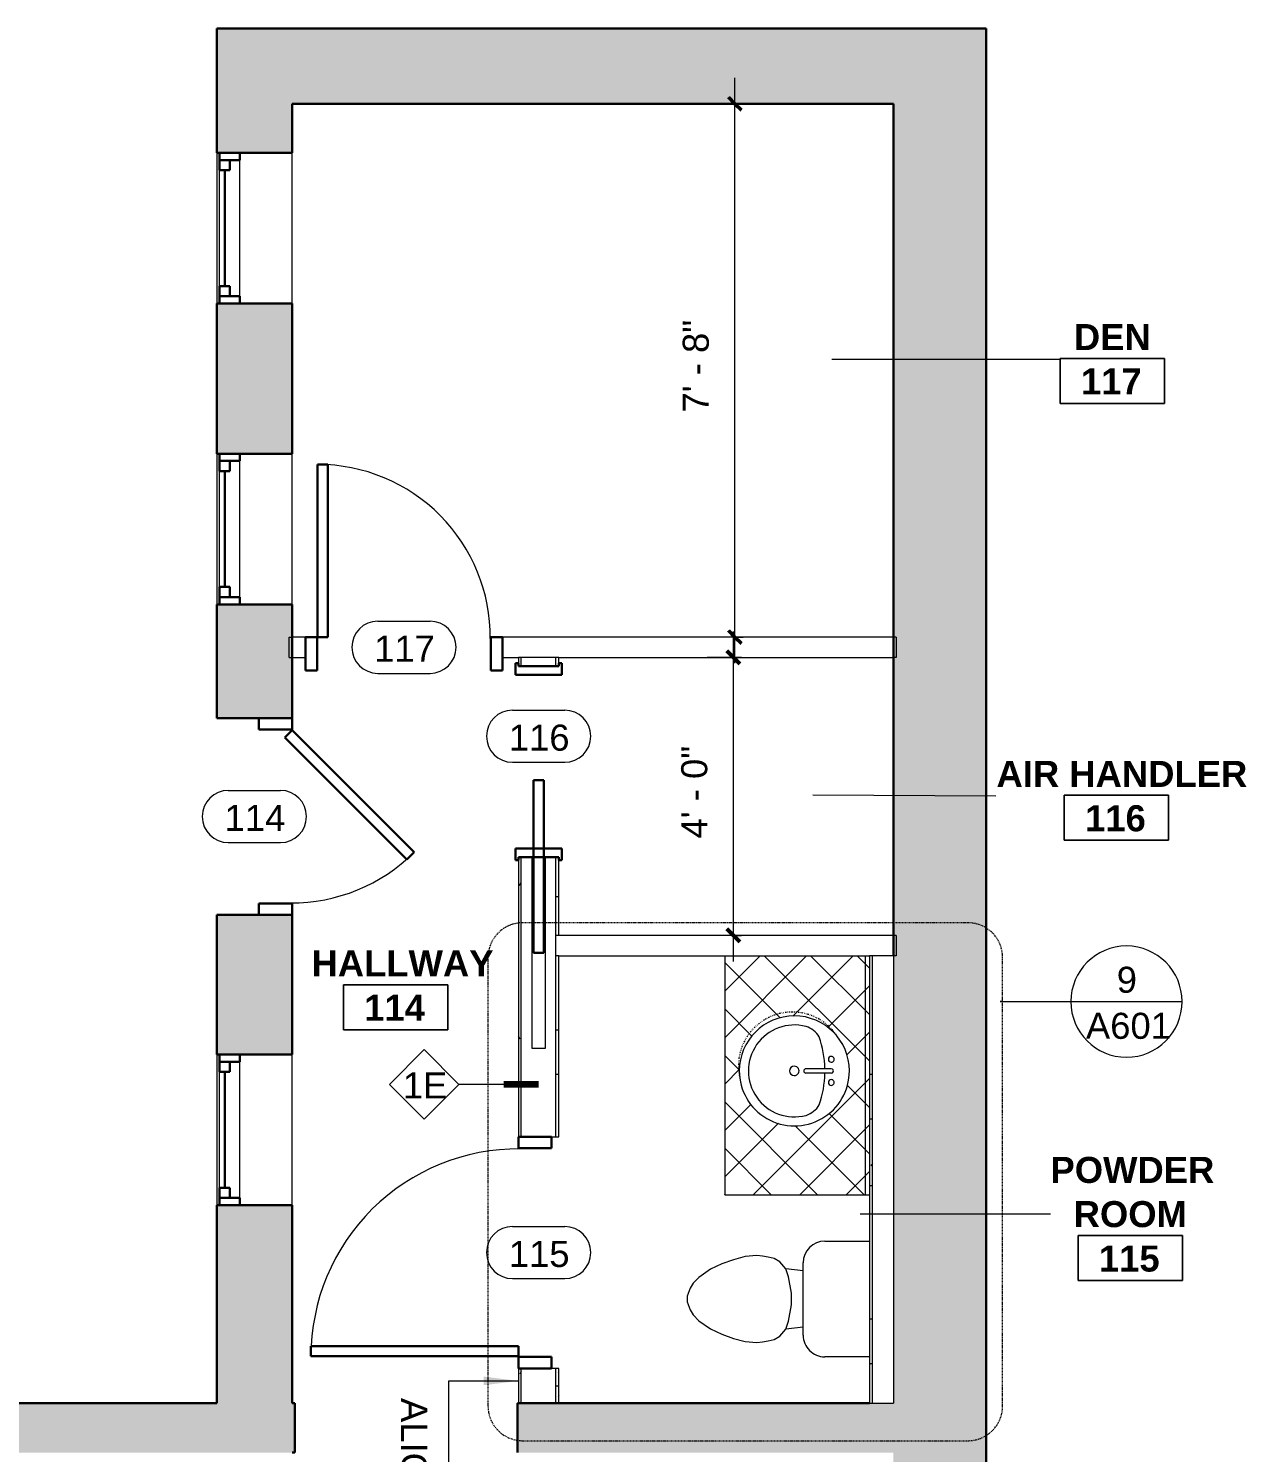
# Model space of a CAD drawing. Header units: inches. Extents: x -545 to 1083, y -2066 to -269.
# Drawn here: x 849.6 to 1059.9, y -1670.4 to -1424.6 of the extents above; entities that cross this region are included whole.
import ezdxf

# ---------------------------------------------------------------- set-up
doc = ezdxf.new("R2010")
doc.units = ezdxf.units.IN
doc.header["$MEASUREMENT"] = 0
doc.linetypes.add('Dash Dot 3_16_', pattern=[0.3125, 0.1875, -0.0625, 0, -0.0625])
doc.linetypes.add('Dash dot dot', pattern=[0.8125, 0.25, -0.1875, 0, -0.1875, 0, -0.1875])
for name, color, linetype, lineweight in [('A-ANNO-DIMS', 211, 'Continuous', 9), ('A-ANNO-DIMS-48', 211, 'Continuous', 9), ('A-ANNO-NOTE', 131, 'Continuous', 9), ('A-ANNO-SYMB', 150, 'Continuous', 9), ('A-AREA-IDEN', 2, 'Continuous', 9), ('A-DOOR', 31, 'Continuous', 18), ('A-DOOR-FRAM', 31, 'Continuous', 30), ('A-DOOR-IDEN', 31, 'Continuous', 9), ('A-GLAZ', 151, 'Continuous', 18), ('A-WALL', 113, 'Continuous', 18), ('A-WALL-IDEN', 211, 'Continuous', 9), ('A-WALL-PATT', 111, 'Continuous', 18), ('I-WALL', 2, 'Continuous', 18), ('P-SANR-FIXT', 6, 'Continuous', 9), ('Q-CASE', 31, 'Continuous', 9)]:
    doc.layers.add(name, color=color, linetype=linetype, lineweight=lineweight)
doc.styles.add('Swis721 Lt BT', font='swissl.ttf', dxfattribs={"height": 4.5})
doc.styles.add('Swis721 Lt BT_2', font='swissl.ttf', dxfattribs={"height": 0.09375})
doc.styles.add('Swis721 Lt BT_B', font='', dxfattribs={"height": 4.5})
doc.styles.get('Swis721 Lt BT_B').set_extended_font_data('Swis721 Lt BT', bold=True)
doc.dimstyles.new('OTJ_-_3_32__Linear__1_2__Tolerance', dxfattribs={"dimscale": 12, "dimtxt": 4.748918, "dimasz": 0.1875, "dimexe": 0.375, "dimexo": 0.25, "dimgap": 0.25, "dimtad": 1, "dimdec": 1, "dimrnd": 0.5, "dimzin": 3, "dimdsep": 46, "dimlunit": 4, "dimtxsty": 'Swis721 Lt BT', "dimblk1": 'OBLIQUE', "dimblk2": 'OBLIQUE', "dimsah": 1, "dimcen": 0.09, "dimdle": 0.375, "dimazin": 0, "dimtfac": 1, "dimtdec": 4, "dimtix": 1, "dimtmove": 0, "dimatfit": 3, "dimfxl": 1, "dimtvp": 1, "dimfrac": 2, "dimtolj": 1, "dimtzin": 0, "dimarcsym": 2})
pattern_1 = [(0, (0, 0), (15.36, 3.84), [0.634, -10.886, 0.634, -10.886, -61.44]), (0, (0, 0), (15.36, 3.84), [-23.04, 0.634, -22.406, 0.634, -10.886, -26.88]), (0, (0, 0), (15.36, 3.84), [-57.6, 0.634, -7.046, 0.634, -18.566]), (120, (5.76, 1.92), (-11.0055376, 11.38215), [0.634, -10.886, 0.634, -10.886, -61.44]), (120, (5.76, 1.92), (-11.0055376, 11.38215), [-23.04, 0.634, -22.406, 0.634, -10.886, -26.88]), (120, (5.76, 1.92), (-11.0055376, 11.38215), [-57.6, 0.634, -7.046, 0.634, -18.566]), (240, (7.68, 9.6), (-4.3544624, -15.22215), [0.634, -10.886, 0.634, -10.886, -61.44]), (240, (7.68, 9.6), (-4.3544624, -15.22215), [-23.04, 0.634, -22.406, 0.634, -10.886, -26.88]), (240, (7.68, 9.6), (-4.3544624, -15.22215), [-57.6, 0.634, -7.046, 0.634, -18.566])]

# ---------------------------------------------------------------- blocks, each defined once
blk = doc.blocks.new('Single Flush - D1 2_6_ X 8_ - NOT FR-6103073-1ST FLOOR - CONSTRUCTION')
at = {"layer": 'A-DOOR', "color": 8, "lineweight": 30}
for p, q in [((-7.41, -26.34), (13.67, -5.26)), ((14.91, -6.5), (-6.17, -27.58)), ((13.67, -5.26), (14.91, -6.5)), ((-6.17, -27.58), (-7.41, -26.34))]:
    blk.add_line(p, q, dxfattribs=at)
at = {"layer": 'A-DOOR', "lineweight": 9}
blk.add_arc((14.91, -6.5), 29.81, 179.5, 225, dxfattribs=at)
at = {"layer": 'A-DOOR-FRAM', "color": 8}
for p, q in [((-17, -0.75), (-17, -6.5)), ((-17, -0.75), (-15, -0.75)), ((-15, -0.75), (-15, -6.5)), ((15, -0.75), (15, -6.5)), ((15, -0.75), (17, -0.75)), ((17, -0.75), (17, -6.5)), ((-17, -6.5), (-15, -6.5)), ((15, -6.5), (17, -6.5))]:
    blk.add_line(p, q, dxfattribs=at)
blk = doc.blocks.new('Window-Double-Hung - 26_ x 52_-5130561-1ST FLOOR - CONSTRUCTION')
at = {"layer": 'A-GLAZ', "color": 8, "lineweight": 30}
for p, q in [((-13, 6.5), (-13, -6.5)), ((-13, 6), (-10, 6)), ((-11.75, 6), (-11.75, 2.5)), ((-10, 6), (-10, 4.25)), ((-10, 5.125), (10, 5.125)), ((10, 6), (13, 6)), ((10, 6), (10, 4.25)), ((11.75, 6), (11.75, 2.5)), ((13, -6.5), (13, 6.5)), ((-13, 2.5), (-11.75, 2.5)), ((-11.75, 4.25), (-10, 4.25)), ((11.75, 4.25), (10, 4.25)), ((11.75, 2.5), (13, 2.5))]:
    blk.add_line(p, q, dxfattribs=at)
at = {"layer": 'A-GLAZ'}
for p, q in [((13, 6.5), (-13, 6.5)), ((-13, -6.5), (13, -6.5))]:
    blk.add_line(p, q, dxfattribs=at)
at = {"layer": 'A-GLAZ', "lineweight": 9}
for p, q in [((-10, 6), (10, 6)), ((-11.75, 2.5), (11.75, 2.5))]:
    blk.add_line(p, q, dxfattribs=at)
blk = doc.blocks.new('Single Flush - D1 3_ X 8_  - NOT FR-6103129-1ST FLOOR - CONSTRUCTION')
at = {"layer": 'A-DOOR', "lineweight": 30}
for p, q in [((16.15625, -3.5), (17.90625, -3.5)), ((16.15625, -39.3125), (16.15625, -3.5)), ((17.90625, -3.5), (17.90625, -39.3125)), ((17.90625, -39.3125), (16.15625, -39.3125))]:
    blk.add_line(p, q, dxfattribs=at)
at = {"layer": 'A-DOOR', "lineweight": 9}
blk.add_arc((17.90625, -3.5), 35.8125, 179.5, 270, dxfattribs=at)
at = {"layer": 'A-DOOR-FRAM'}
for p, q in [((-20, 2.25), (-20, -3.5)), ((-20, 2.25), (-18, 2.25)), ((-18, 2.25), (-18, -3.5)), ((18.000004, 2.25), (18.000004, -3.5)), ((18.000004, 2.25), (20.000004, 2.25)), ((20.000004, 2.25), (20.000004, -3.5)), ((-20, -3.5), (-18, -3.5)), ((18.000004, -3.5), (20.000004, -3.5))]:
    blk.add_line(p, q, dxfattribs=at)
blk = doc.blocks.new('Toilet-Domestic-3D - Toilet-Domestic-3D-V9-1ST FLOOR - CONSTRUCTION')
at = {"layer": 'P-SANR-FIXT'}
for p, q in [((-9.98, 11.75), (-9.98, 19.48)), ((9.98, 19.48), (9.98, 11.75)), ((6.25, 8.02), (-6.25, 8.02)), ((-4.86, 8.02), (-5.21, 5)), ((4.86, 8.02), (5.21, 5)), ((-5.21, 5), (-6.4, 4)), ((-3.84, 5.5), (-5.21, 5)), ((-1, 6), (-3.84, 5.5)), ((1, 6), (-1, 6)), ((3.84, 5.5), (1, 6)), ((5.21, 5), (3.84, 5.5)), ((6.4, 4), (5.21, 5)), ((-6.97, 3), (-7.24, 2)), ((-6.4, 4), (-6.97, 3)), ((6.97, 3), (6.4, 4)), ((7.24, 2), (6.97, 3)), ((-7.41, 1), (-7.5, 0)), ((-7.5, 0), (-7.33, -1.99)), ((-7.24, 2), (-7.41, 1)), ((7.41, 1), (7.24, 2)), ((7.33, -1.99), (7.5, 0)), ((7.5, 0), (7.41, 1)), ((-7.33, -1.99), (-6.79, -4)), ((6.79, -4), (7.33, -1.99)), ((-6.79, -4), (-6.06, -6)), ((6.06, -6), (6.79, -4)), ((-6.06, -6), (-5.13, -8)), ((5.13, -8), (6.06, -6)), ((-5.13, -8), (-3.74, -10)), ((3.74, -10), (5.13, -8)), ((-3.74, -10), (-2.74, -11)), ((-2.74, -11), (-1.87, -11.5)), ((-1.87, -11.5), (-0.5, -12)), ((-0.5, -12), (0.5, -12)), ((0.5, -12), (1.87, -11.5)), ((1.87, -11.5), (2.74, -11)), ((2.74, -11), (3.74, -10))]:
    blk.add_line(p, q, dxfattribs=at)
for centre, start, end in [((-6.25, 11.75), 180, 270), ((6.25, 11.75), 270, 360)]:
    blk.add_arc(centre, 3.73, start, end, dxfattribs=at)
blk = doc.blocks.new('Single Flush - D1 2_6_ X 8_ - NOT FR-6102321-1ST FLOOR - CONSTRUCTION')
at = {"layer": 'A-DOOR', "lineweight": 30}
for p, q in [((13.15625, -1.75), (14.90625, -1.75)), ((13.15625, -31.5625), (13.15625, -1.75)), ((14.90625, -1.75), (14.90625, -31.5625)), ((14.90625, -31.5625), (13.15625, -31.5625))]:
    blk.add_line(p, q, dxfattribs=at)
at = {"layer": 'A-DOOR', "lineweight": 9}
blk.add_arc((14.90625, -1.75), 29.8125, 179.5, 270, dxfattribs=at)
at = {"layer": 'A-DOOR-FRAM'}
for p, q in [((-17, 4), (-17, -1.75)), ((-17, 4), (-15, 4)), ((-15, 4), (-15, -1.75)), ((15.000004, 4), (15.000004, -1.75)), ((15.000004, 4), (17.000004, 4)), ((17.000004, 4), (17.000004, -1.75)), ((-17, -1.75), (-15, -1.75)), ((15.000004, -1.75), (17.000004, -1.75))]:
    blk.add_line(p, q, dxfattribs=at)
blk = doc.blocks.new('Single Flush Pocket - D4 2_6_ X 8_-6084018-1ST FLOOR - CONSTRUCTION')
at = {"layer": 'A-DOOR', "lineweight": 30}
for p, q in [((3.1875, 0.875), (3.1875, -0.875)), ((33, 0.875), (3.1875, 0.875)), ((33, -0.875), (33, 0.875)), ((3.1875, -0.875), (33, -0.875))]:
    blk.add_line(p, q, dxfattribs=at)
at = {"layer": 'A-DOOR', "lineweight": 9}
blk.add_arc((33, 0.875), 29.8125, 180, 180.5, dxfattribs=at)
at = {"layer": 'A-DOOR-FRAM'}
for p, q in [((-17, 4), (-15, 4)), ((-17, 4), (-17, 3.5)), ((-17, 3.5), (-16.5, 3.5)), ((-16.5, -3.5), (-16.5, 3.5)), ((-15, -4), (-15, 4)), ((15.000004, -4), (15.000004, 4)), ((15.000004, 4), (17.000004, 4)), ((16.500004, 3.5), (17.000004, 3.5)), ((16.500004, -3.5), (16.500004, 3.5)), ((17.000004, 4), (17.000004, 3.5)), ((-17, -3.5), (-16.5, -3.5)), ((-17, -4), (-17, -3.5)), ((-17, -4), (-15, -4)), ((15.000004, -4), (17.000004, -4)), ((16.500004, -3.5), (17.000004, -3.5)), ((17.000004, -4), (17.000004, -3.5))]:
    blk.add_line(p, q, dxfattribs=at)
blk = doc.blocks.new('Vanity Counter Top w Round Sink Hole - 24_ Depth-5936526-1ST FLOOR - CONSTRUCTION')
at = {"layer": 'Q-CASE'}
h = blk.add_hatch(dxfattribs=at)
h.set_pattern_fill('FP_12', color=256, style=0, pattern_type=2)
h.set_pattern_definition([(135, (-1636.901, -994.854), (-4.006467, -4.006467), []), (225, (-1636.901, -994.854), (4.006467, -4.006467), [])])
h.paths.add_polyline_path([(-10.99, 0), (-52.26, 0), (-52.26, -25), (-10.99, -25)], flags=0)
h.paths.add_polyline_path([(-22.87, -12.97), (-23.11, -15.08), (-23.82, -17.1), (-24.94, -18.89), (-26.45, -20.4), (-28.26, -21.54), (-30.27, -22.24), (-32.37, -22.47), (-34.48, -22.24), (-36.5, -21.53), (-38.29, -20.4), (-39.8, -18.9), (-40.93, -17.1), (-41.64, -15.08), (-41.87, -12.98), (-41.64, -10.86), (-40.93, -8.85), (-39.8, -7.05), (-38.3, -5.55), (-36.49, -4.41), (-34.47, -3.71), (-32.37, -3.48), (-30.26, -3.71), (-28.25, -4.42), (-26.45, -5.55), (-24.94, -7.06), (-23.82, -8.85), (-23.11, -10.86)], flags=0)
for p, q in [((-10.99, -25), (-10.99, 0)), ((-52.26, -0.75), (-10.99, -0.75)), ((-52.26, -25), (-10.99, -25))]:
    blk.add_line(p, q, dxfattribs=at)
at = {"layer": 'Q-CASE', "linetype": 'Dash dot dot'}
for start, end in [(124.8518, 180), (119.7203, 120.5057), (180, 285.3017)]:
    blk.add_arc((-33.24, -13.33), 9.3, start, end, dxfattribs=at)
blk = doc.blocks.new('Sink Vanity-Round - 19_ x 19_-5200875-1ST FLOOR - CONSTRUCTION')
at = {"layer": 'P-SANR-FIXT'}
for p, q in [((3.43, 9.73), (3.43, 5.36)), ((4.18, 9.73), (4.18, 5.36))]:
    blk.add_line(p, q, dxfattribs=at)
for centre, radius, start, end in [((3.81, 3.35), 9.5, 90, 270), ((3.81, 3.35), 9.5, 270, 90), ((1.81, 9.73), 0.5, 360, 180), ((3.81, 9.73), 0.375, 360, 180), ((5.81, 9.73), 0.5, 360, 180), ((0.05, 4.11), 4.12, 120.7927, 162.1904), ((3.81, -9.17), 17.81, 91.2067, 109.2086), ((1.81, 9.73), 0.5, 180, 360), ((3.81, -9.17), 17.81, 70.7914, 88.7933), ((5.81, 9.73), 0.5, 180, 360), ((7.56, 4.11), 4.12, 17.8096, 59.2073), ((3.81, 3.35), 7.93, 165.3071, 14.6929), ((3.81, 5.36), 0.375, 180, 360), ((3.81, 3.35), 0.813, 360, 180), ((3.81, 3.35), 0.813, 180, 360)]:
    blk.add_arc(centre, radius, start, end, dxfattribs=at)
blk = doc.blocks.new('Room Tag - Room Name and Number-3379422-1ST FLOOR - CONSTRUCTION')
at = {"layer": 'A-AREA-IDEN'}
for p, q in [((-0.1881, -0.1636), (-0.1881, -0.0018)), ((-0.1881, -0.0018), (0.1869, -0.0018)), ((0.1869, -0.0018), (-0.1881, -0.0018)), ((-0.1881, -0.0018), (-0.1881, -0.1636)), ((0.1869, -0.0018), (0.1869, -0.1636)), ((0.1869, -0.1636), (0.1869, -0.0018)), ((0.1869, -0.1636), (-0.1881, -0.1636)), ((-0.1881, -0.1636), (0.1869, -0.1636))]:
    blk.add_line(p, q, dxfattribs=at)
blk = doc.blocks.new('DIMBLOCK15-1ST FLOOR - CONSTRUCTION')
at = {"layer": 'A-ANNO-DIMS-48'}
for p, q in [((971.35, -1585.64), (971.35, -1528.64)), ((972.76, -1533.14), (966.85, -1533.14)), ((971.35, -1533.14), (972.76, -1533.14)), ((972.76, -1581.14), (966.85, -1581.14)), ((971.35, -1581.14), (972.76, -1581.14))]:
    blk.add_line(p, q, dxfattribs=at)
at = {"layer": 'A-ANNO-DIMS-48', "lineweight": 50}
for p, q in [((971.35, -1533.14), (970.23, -1532.01)), ((971.35, -1533.14), (972.48, -1534.26)), ((971.35, -1581.14), (970.23, -1580.01)), ((971.35, -1581.14), (972.48, -1582.26))]:
    blk.add_line(p, q, dxfattribs=at)
at = {"layer": 'A-ANNO-DIMS-48', "color": 0, "insert": (962.34, -1564.41), "char_height": 4.5, "width": 17.4579, "attachment_point": 1, "rotation": 90, "line_spacing_factor": 1.005062, "style": 'Swis721 Lt BT'}
blk.add_mtext('4\' - 0"', dxfattribs=at)
blk = doc.blocks.new('_Oblique')
at = {"color": 0, "linetype": 'ByBlock', "lineweight": -2}
blk.add_line((-0.5, -0.5), (0.5, 0.5), dxfattribs=at)
blk = doc.blocks.new('DIMBLOCK30-1ST FLOOR - CONSTRUCTION')
at = {"layer": 'A-ANNO-DIMS-48'}
for p, q in [((971.61, -1534.14), (971.61, -1433.06)), ((973.02, -1437.56), (967.11, -1437.56)), ((971.61, -1437.56), (973.02, -1437.56)), ((973.02, -1529.64), (967.11, -1529.64)), ((971.61, -1529.64), (973.02, -1529.64))]:
    blk.add_line(p, q, dxfattribs=at)
at = {"layer": 'A-ANNO-DIMS-48', "lineweight": 50}
for p, q in [((971.61, -1437.56), (970.48, -1436.44)), ((971.61, -1437.56), (972.73, -1438.69)), ((971.61, -1529.64), (970.48, -1528.51)), ((971.61, -1529.64), (972.73, -1530.76))]:
    blk.add_line(p, q, dxfattribs=at)
at = {"layer": 'A-ANNO-DIMS-48', "color": 0, "insert": (962.6, -1490.87), "char_height": 4.5, "width": 17.4579, "attachment_point": 1, "rotation": 90, "line_spacing_factor": 1.005062, "style": 'Swis721 Lt BT'}
blk.add_mtext('7\' - 8"', dxfattribs=at)
blk = doc.blocks.new('Floor Plan - Callout Head-3511279-1ST FLOOR - CONSTRUCTION')
at = {"layer": 'A-ANNO-SYMB'}
blk.add_line((-0.2, 0), (0.2, 0), dxfattribs=at)
for start, end in [(360, 180), (180, 360)]:
    blk.add_arc((0, 0), 0.2, start, end, dxfattribs=at)
blk = doc.blocks.new('Door Tag - Door Tag-41184-1ST FLOOR - CONSTRUCTION')
at = {"layer": 'A-DOOR-IDEN'}
for p, q in [((-0.09375, 0.09375), (0.09375, 0.09375)), ((-0.09375, -0.09375), (0.09375, -0.09375))]:
    blk.add_line(p, q, dxfattribs=at)
for centre, start, end in [((-0.09375, 0), 90, 270), ((0.09375, 0), 270, 90)]:
    blk.add_arc(centre, 0.09375, start, end, dxfattribs=at)
blk = doc.blocks.new('Wall Tag - 1_4_-62626-1ST FLOOR - CONSTRUCTION')
at = {"layer": 'A-WALL-IDEN'}
for p, q in [((-0.125, 0), (0, 0.125)), ((0, 0.125), (0.125, 0)), ((-0.125, 0), (0, -0.125)), ((0, -0.125), (0.125, 0))]:
    blk.add_line(p, q, dxfattribs=at)
blk = doc.blocks.new('Align symbol - U shaped 2016 - symbol_align 01-5850821-1ST FLOOR - CONSTRUCTION')
at = {"layer": 'A-ANNO-NOTE'}
for points in [[(-0.0156, 0.125), (0.0156, 0.125), (0, 0)], [(0.4844, 0.125), (0.5156, 0.125), (0.5, 0)]]:
    blk.add_hatch(color=256, dxfattribs=at).paths.add_polyline_path(points, flags=0)
for p, q in [((0, 0.25), (0.5, 0.25)), ((0, 0), (0, 0.25)), ((0.5, 0.25), (0.5, 0))]:
    blk.add_line(p, q, dxfattribs=at)
at = {"layer": 'A-ANNO-NOTE', "insert": (0.4387, 0.3278), "char_height": 0.09375, "width": 0.4545, "attachment_point": 1, "rotation": 180, "style": 'Swis721 Lt BT_2'}
blk.add_mtext('ALIGN', dxfattribs=at)

msp = doc.modelspace()

# ---------------------------------------------------------------- hatches: boundary and pattern name
at = {"layer": 'A-WALL-PATT', "lineweight": 9}
h = msp.add_hatch(color=7, dxfattribs=at)
h.paths.add_polyline_path([(882.14, -1661.91), (895.14, -1661.91), (895.14, -1627.71), (882.14, -1627.71), (882.14, -1650.65)], flags=0)
h.paths.add_polyline_path([(882.14, -1601.71), (895.14, -1601.71), (895.14, -1577.61), (882.14, -1577.61), (882.14, -1582.22)], flags=0)
h.paths.add_polyline_path([(882.14, -1543.61), (895.14, -1543.61), (895.14, -1523.98), (882.14, -1523.98)], flags=0)
h.paths.add_polyline_path([(895.14, -1497.98), (895.14, -1472.03), (882.14, -1472.03), (882.14, -1497.98)], flags=0)
h.paths.add_polyline_path([(882.14, -1446.03), (895.14, -1446.03), (895.14, -1424.56), (882.14, -1424.56), (882.14, -1445.34)], flags=0)
for points in [[(998.98, -1437.56), (1014.98, -1437.56), (1014.98, -1424.56), (895.14, -1424.56), (895.14, -1437.56)], [(1014.98, -1929.91), (1014.98, -1437.56), (998.98, -1437.56), (998.98, -1929.91)], [(895.62, -1670.41), (895.62, -1661.91), (895.14, -1661.91), (895.14, -1670.41)], [(998.98, -1670.41), (998.98, -1661.91), (934.09, -1661.91), (934.09, -1670.41), (995.93, -1670.41)]]:
    msp.add_hatch(color=7, dxfattribs=at).paths.add_polyline_path(points, flags=0)
h = msp.add_hatch(dxfattribs=at)
h.set_pattern_fill('FP_1', color=256, style=0, pattern_type=2)
h.set_pattern_definition(pattern_1)
h.paths.add_polyline_path([(934.22, -1661.91), (934.72, -1661.91), (934.72, -1655.89), (934.22, -1655.89)], flags=0)
h.paths.add_polyline_path([(934.22, -1615.89), (934.72, -1615.89), (934.72, -1567.64), (934.22, -1567.64), (934.22, -1582.22)], flags=0)
h.paths.add_polyline_path([(934.72, -1534.64), (934.72, -1533.14), (934.22, -1533.14), (934.22, -1534.64)], flags=0)
h = msp.add_hatch(dxfattribs=at)
h.set_pattern_fill('FP_1', color=256, style=0, pattern_type=2)
h.set_pattern_definition(pattern_1)
h.paths.add_polyline_path([(941.22, -1661.91), (941.22, -1655.89), (940.72, -1655.89), (940.72, -1661.91)], flags=0)
h.paths.add_polyline_path([(941.22, -1615.89), (941.22, -1584.64), (940.72, -1584.64), (940.72, -1615.89)], flags=0)
h.paths.add_polyline_path([(940.72, -1581.14), (941.22, -1581.14), (941.22, -1567.64), (940.72, -1567.64)], flags=0)
h.paths.add_polyline_path([(940.72, -1534.64), (941.22, -1534.64), (941.22, -1533.14), (940.72, -1533.14)], flags=0)
h = msp.add_hatch(dxfattribs=at)
h.set_pattern_fill('FP_1', color=256, style=0, pattern_type=2)
h.set_pattern_definition(pattern_1)
h.paths.add_polyline_path([(995.35, -1661.91), (995.35, -1584.64), (994.85, -1584.64), (994.85, -1661.91)], flags=0)
h = msp.add_hatch(color=7, dxfattribs=at)
h.paths.add_polyline_path([(837.45, -1670.41), (895.14, -1670.41), (895.14, -1661.91), (837.45, -1661.91)], flags=0)
h.paths.add_polyline_path([(813.45, -1670.41), (813.45, -1661.91), (789.27, -1661.91), (789.27, -1670.41), (809.95, -1670.41)], flags=0)

# ---------------------------------------------------------------- linework, layer by layer
at = {"layer": 'A-ANNO-SYMB', "linetype": 'Dash Dot 3_16_'}
for p, q in [((1011.84, -1578.95), (934.98, -1578.95)), ((928.98, -1584.95), (928.98, -1662.38)), ((1017.84, -1662.38), (1017.84, -1584.95)), ((934.98, -1668.38), (1011.84, -1668.38))]:
    msp.add_line(p, q, dxfattribs=at)
at = {"layer": 'A-ANNO-SYMB'}
for p, q in [((1017.42, -1592.56), (1029.62, -1592.56)), ((1017.84, -1592.56), (1017.42, -1592.56))]:
    msp.add_line(p, q, dxfattribs=at)
at = {"layer": 'A-ANNO-SYMB', "linetype": 'Dash Dot 3_16_'}
for centre, start, end in [((934.98, -1584.95), 90, 180), ((1011.84, -1584.95), 0, 90), ((934.98, -1662.38), 180, 270), ((1011.84, -1662.38), 270, 0)]:
    msp.add_arc(centre, 6, start, end, dxfattribs=at)
at = {"layer": 'A-AREA-IDEN'}
for p, q in [((988.34, -1481.63), (1027.8, -1481.63)), ((985.06, -1556.86), (1016.65, -1557.05)), ((993.26, -1629.23), (1026.1, -1629.23))]:
    msp.add_line(p, q, dxfattribs=at)
at = {"layer": 'A-WALL', "color": 8, "lineweight": 30}
for p, q in [((882.14, -1424.56), (882.14, -1446.03)), ((1014.98, -1424.56), (882.14, -1424.56)), ((1014.98, -1929.91), (1014.98, -1424.56)), ((895.14, -1446.03), (895.14, -1437.56)), ((895.14, -1437.56), (998.98, -1437.56)), ((998.98, -1437.56), (998.98, -1584.64)), ((882.14, -1472.03), (882.14, -1497.98)), ((895.14, -1497.98), (895.14, -1472.03)), ((882.14, -1523.98), (882.14, -1543.61)), ((895.14, -1543.61), (895.14, -1523.98)), ((882.14, -1543.61), (895.14, -1543.61)), ((895.14, -1577.61), (882.14, -1577.61)), ((882.14, -1577.61), (882.14, -1601.71)), ((895.14, -1601.71), (895.14, -1577.61)), ((882.14, -1627.71), (882.14, -1661.91)), ((895.14, -1661.91), (895.14, -1627.71)), ((882.14, -1661.91), (837.45, -1661.91))]:
    msp.add_line(p, q, dxfattribs=at)
at = {"layer": 'A-WALL'}
for p, q in [((894.64, -1529.64), (895.14, -1529.64)), ((999.48, -1529.64), (998.98, -1529.64)), ((894.64, -1533.14), (895.14, -1533.14)), ((941.22, -1533.14), (934.22, -1533.14)), ((934.72, -1534.64), (934.72, -1533.14)), ((940.72, -1534.64), (940.72, -1533.14)), ((999.48, -1533.14), (998.98, -1533.14)), ((934.72, -1615.89), (934.72, -1567.64)), ((940.72, -1615.89), (940.72, -1567.64)), ((941.22, -1581.14), (940.72, -1581.14)), ((999.48, -1581.14), (998.98, -1581.14)), ((941.22, -1584.64), (940.72, -1584.64)), ((999.48, -1584.64), (994.85, -1584.64)), ((995.35, -1661.91), (995.35, -1584.64)), ((934.72, -1661.91), (934.72, -1655.89)), ((940.72, -1661.91), (940.72, -1655.89)), ((994.85, -1661.91), (998.98, -1661.91))]:
    msp.add_line(p, q, dxfattribs=at)
at = {"layer": 'A-WALL', "color": 55}
msp.add_line((998.98, -1584.64), (998.98, -1661.91), dxfattribs=at)
at = {"layer": 'A-WALL-IDEN'}
msp.add_line((937.72, -1606.85), (923.97, -1606.85), dxfattribs=at)
at = {"layer": 'A-WALL-IDEN', "lineweight": 90}
msp.add_line((937.72, -1606.85), (931.72, -1606.85), dxfattribs=at)
at = {"layer": 'I-WALL', "lineweight": 9}
for p, q in [((894.64, -1533.14), (894.64, -1529.64)), ((999.48, -1529.64), (999.48, -1533.14)), ((999.48, -1581.14), (999.48, -1584.64))]:
    msp.add_line(p, q, dxfattribs=at)
at = {"layer": 'I-WALL'}
for p, q in [((897.47, -1529.64), (895.14, -1529.64)), ((897.47, -1533.14), (897.47, -1529.64)), ((998.98, -1529.64), (931.47, -1529.64)), ((931.47, -1529.64), (931.47, -1533.14)), ((895.14, -1533.14), (897.47, -1533.14)), ((931.47, -1533.14), (934.22, -1533.14)), ((934.22, -1533.14), (934.22, -1534.64)), ((941.22, -1534.64), (941.22, -1533.14)), ((941.22, -1533.14), (998.98, -1533.14)), ((934.22, -1534.64), (936.59, -1534.64)), ((936.59, -1534.64), (936.59, -1534.61)), ((936.59, -1534.61), (938.84, -1534.61)), ((938.84, -1534.61), (938.84, -1534.64)), ((938.84, -1534.64), (941.22, -1534.64)), ((934.22, -1567.64), (934.22, -1615.89)), ((936.59, -1567.64), (934.22, -1567.64)), ((936.59, -1600.64), (936.59, -1567.64)), ((941.22, -1567.64), (938.84, -1567.64)), ((938.84, -1567.64), (938.84, -1600.64)), ((941.22, -1581.14), (941.22, -1567.64)), ((998.98, -1581.14), (941.22, -1581.14)), ((941.22, -1584.64), (994.85, -1584.64)), ((941.22, -1615.89), (941.22, -1584.64)), ((994.85, -1584.64), (994.85, -1661.91)), ((938.84, -1600.64), (936.59, -1600.64)), ((934.22, -1615.89), (941.22, -1615.89)), ((934.22, -1655.89), (934.22, -1661.91)), ((941.22, -1655.89), (934.22, -1655.89)), ((941.22, -1661.91), (941.22, -1655.89))]:
    msp.add_line(p, q, dxfattribs=at)
at = {"layer": 'I-WALL', "color": 8, "lineweight": 30}
for p, q in [((895.62, -1661.91), (895.14, -1661.91)), ((895.62, -1670.41), (895.62, -1661.91)), ((994.85, -1661.91), (934.09, -1661.91)), ((934.09, -1661.91), (934.09, -1670.41)), ((895.14, -1670.41), (895.62, -1670.41))]:
    msp.add_line(p, q, dxfattribs=at)

# ---------------------------------------------------------------- block references
at = {"layer": 'A-ANNO-NOTE', "xscale": 48, "yscale": 48, "zscale": 48, "rotation": 89.9999999999999}
msp.add_blockref('Align symbol - U shaped 2016 - symbol_align 01-5850821-1ST FLOOR - CONSTRUCTION', (934.22, -1682.05), dxfattribs=at)
at = {"layer": 'A-ANNO-SYMB', "xscale": 47.99999999999997, "yscale": 47.99999999999997, "zscale": 47.99999999999997}
msp.add_blockref('Floor Plan - Callout Head-3511279-1ST FLOOR - CONSTRUCTION', (1039.22, -1592.56), dxfattribs=at)
at = {"layer": 'A-AREA-IDEN', "xscale": 47.99999999999997, "yscale": 47.99999999999997, "zscale": 47.99999999999997}
for p in [(1036.82, -1481.44), (1037.52, -1556.86), (913.06, -1589.58), (1039.91, -1632.86)]:
    msp.add_blockref('Room Tag - Room Name and Number-3379422-1ST FLOOR - CONSTRUCTION', p, dxfattribs=at)
at = {"layer": 'A-DOOR'}
for name, p, rotation in [('Single Flush - D1 2_6_ X 8_ - NOT FR-6102321-1ST FLOOR - CONSTRUCTION', (914.47, -1531.39), 180), ('Single Flush Pocket - D4 2_6_ X 8_-6084018-1ST FLOOR - CONSTRUCTION', (937.72, -1551.14), 269.9999999999998), ('Single Flush - D1 2_6_ X 8_ - NOT FR-6103073-1ST FLOOR - CONSTRUCTION', (888.64, -1560.61), 89.99999999999993), ('Single Flush - D1 3_ X 8_  - NOT FR-6103129-1ST FLOOR - CONSTRUCTION', (937.72, -1635.89), 269.9999999999998)]:
    msp.add_blockref(name, p, dxfattribs=dict(at, rotation=rotation))
at = {"layer": 'A-DOOR-IDEN', "xscale": 47.99999999999997, "yscale": 47.99999999999997, "zscale": 47.99999999999997}
for p in [(914.47, -1531.39), (937.72, -1546.75), (888.64, -1560.61), (937.72, -1635.89)]:
    msp.add_blockref('Door Tag - Door Tag-41184-1ST FLOOR - CONSTRUCTION', p, dxfattribs=at)
at = {"layer": 'A-GLAZ', "rotation": 89.99999999999993}
for p in [(888.64, -1459.03), (888.64, -1510.98), (888.64, -1614.71)]:
    msp.add_blockref('Window-Double-Hung - 26_ x 52_-5130561-1ST FLOOR - CONSTRUCTION', p, dxfattribs=at)
at = {"layer": 'A-WALL-IDEN', "xscale": 47.99999999999997, "yscale": 47.99999999999997, "zscale": 47.99999999999997}
msp.add_blockref('Wall Tag - 1_4_-62626-1ST FLOOR - CONSTRUCTION', (917.97, -1606.85), dxfattribs=at)
at = {"layer": 'P-SANR-FIXT'}
for name, p, rotation in [('Sink Vanity-Round - 19_ x 19_-5200875-1ST FLOOR - CONSTRUCTION', (978.52, -1600.72), 270.0270666870651), ('Toilet-Domestic-3D - Toilet-Domestic-3D-V9-1ST FLOOR - CONSTRUCTION', (975.38, -1643.91), 270)]:
    msp.add_blockref(name, p, dxfattribs=dict(at, rotation=rotation))
at = {"layer": 'Q-CASE', "rotation": 270.0000000000002}
msp.add_blockref('Vanity Counter Top w Round Sink Hole - 24_ Depth-5936526-1ST FLOOR - CONSTRUCTION', (994.85, -1636.9), dxfattribs=at)

# ---------------------------------------------------------------- texts
at = {"layer": 'A-ANNO-SYMB', "char_height": 4.5, "attachment_point": 1, "style": 'Swis721 Lt BT'}
for s, insert, width in [('9', (1037.54, -1586.54), 4.0905), ('A601', (1032.22, -1594.49), 16.968)]:
    msp.add_mtext(s, dxfattribs=dict(at, insert=insert, width=width))
at = {"layer": 'A-AREA-IDEN', "char_height": 4.5, "attachment_point": 1, "style": 'Swis721 Lt BT_B'}
for s, insert, width in [('DEN', (1030.14, -1475.58), 16.059), ('117', (1031.37, -1483.24), 12.726), ('AIR HANDLER', (1016.78, -1551), 50.1465), ('116', (1032.07, -1558.66), 12.726), ('HALLWAY', (898.51, -1583.72), 35.148), ('114', (907.61, -1591.38), 12.726), ('POWDER', (1026.1, -1619.37), 33.33), ('ROOM', (1030.1, -1627), 23.7855), ('115', (1034.46, -1634.67), 12.726)]:
    msp.add_mtext(s, dxfattribs=dict(at, insert=insert, width=width))
at = {"layer": 'A-DOOR-IDEN', "char_height": 4.5, "width": 12.2715, "attachment_point": 1, "style": 'Swis721 Lt BT'}
for s, insert in [('117', (909.32, -1529.38)), ('116', (932.57, -1544.74)), ('114', (883.49, -1558.6)), ('115', (932.57, -1633.88))]:
    msp.add_mtext(s, dxfattribs=dict(at, insert=insert))
at = {"layer": 'A-WALL-IDEN', "insert": (914.27, -1604.78), "char_height": 4.5, "width": 8.787, "attachment_point": 1, "style": 'Swis721 Lt BT'}
msp.add_mtext('1E', dxfattribs=at)

# ---------------------------------------------------------------- dimensions: what is measured, and where the dimension line sits
at = {"layer": 'A-ANNO-DIMS'}
for base, p1, p2, override, picture, middle in [((971.61, -1437.56), (970.02, -1529.64), (970.02, -1437.56), {"dimpost": '<>', "dimfxl": 92.076546}, 'DIMBLOCK30-1ST FLOOR - CONSTRUCTION', (966.3, -1483.6)), ((971.35, -1533.14), (969.76, -1581.14), (969.76, -1533.14), {"dimpost": '<>', "dimfxl": 48}, 'DIMBLOCK15-1ST FLOOR - CONSTRUCTION', (966.04, -1557.14))]:
    dim = msp.add_linear_dim(base=base, p1=p1, p2=p2, angle=90, dimstyle='OTJ_-_3_32__Linear__1_2__Tolerance', override=override, dxfattribs=at)
    dim.commit()
    dim.dimension.update_dxf_attribs({"geometry": picture, "text_midpoint": middle})

doc.saveas('drawing.dxf')
